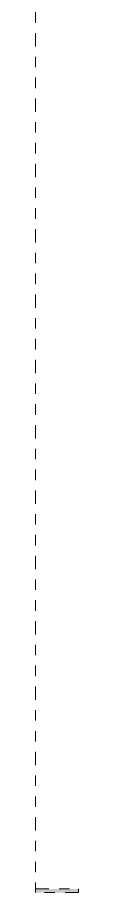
# Model space of a CAD drawing. Header units: metres. Extents: x -54 to 264, y -14 to 31.
# Drawn here: x 33.82 to 34.23, y -13.83 to -5.43 of the extents above; entities that cross this region are included whole.
import ezdxf
from ezdxf.enums import TextEntityAlignment as Align

# ---------------------------------------------------------------- set-up
doc = ezdxf.new("R2010")
doc.units = ezdxf.units.M
doc.header["$LTSCALE"] = 0.001
doc.linetypes.add('DIVIDEX2', pattern=[63.5, 25.4, -12.7, 0, -12.7, 0, -12.7])
doc.layers.get('0').update_dxf_attribs({"lineweight": 13, "true_color": 0x000000})
doc.layers.add('JACH-Anotaciones-Lineas-CORTE', color=7, linetype='DIVIDEX2', lineweight=18, true_color=0x000000)
doc.layers.add('JACH-Anotaciones-Lineas-CORTE @ 0.05', color=7, linetype='DIVIDEX2', lineweight=18, true_color=0x000000)
doc.styles.add('01c-Arial-JACH(3mm)', font='arial.ttf', dxfattribs={"height": 3})

# ---------------------------------------------------------------- blocks, each defined once
blk = doc.blocks.new('*U296')
at = {"lineweight": 0, "ltscale": 100}
h = blk.add_hatch(color=256, dxfattribs=at)
h.dxf.hatch_style = 1
h.paths.add_polyline_path([(-345.27, 0), (-344.58, 0), (-344.58, 8.25), (-345.27, 8.25)])
blk.add_lwpolyline([(-345.27, 8.25), (-344.58, 8.25), (-344.58, 0), (-345.27, 0)], close=True, dxfattribs=at)
at = {"linetype": 'DIVIDEX2', "lineweight": 0, "ltscale": 100}
blk.add_lwpolyline([(-810.48, 0), (-344.58, 0)], dxfattribs=at)
at = {"lineweight": 0, "ltscale": 100, "style": '01c-Arial-JACH(3mm)'}
for tag, p in [('JACH-SECCIONMURO', (-815.98, 2.11)), ('NO.DEPLANO', (-815.98, -1.99))]:
    blk.add_attdef(tag, text='', height=3, dxfattribs=at).set_placement(p, align=Align.MIDDLE_CENTER)
blk = doc.blocks.new('*U654')
at = {"layer": 'JACH-Anotaciones-Lineas-CORTE @ 0.05', "xscale": 0.05, "yscale": 0.05, "zscale": 0.05, "rotation": 270}
blk.add_blockref('*U296', (33.8209, -31.0582), dxfattribs=at)

msp = doc.modelspace()

# ---------------------------------------------------------------- block references
at = {"layer": 'JACH-Anotaciones-Lineas-CORTE', "lineweight": 0}
msp.add_blockref('*U654', (0, 0), dxfattribs=at)

doc.saveas('drawing.dxf')
